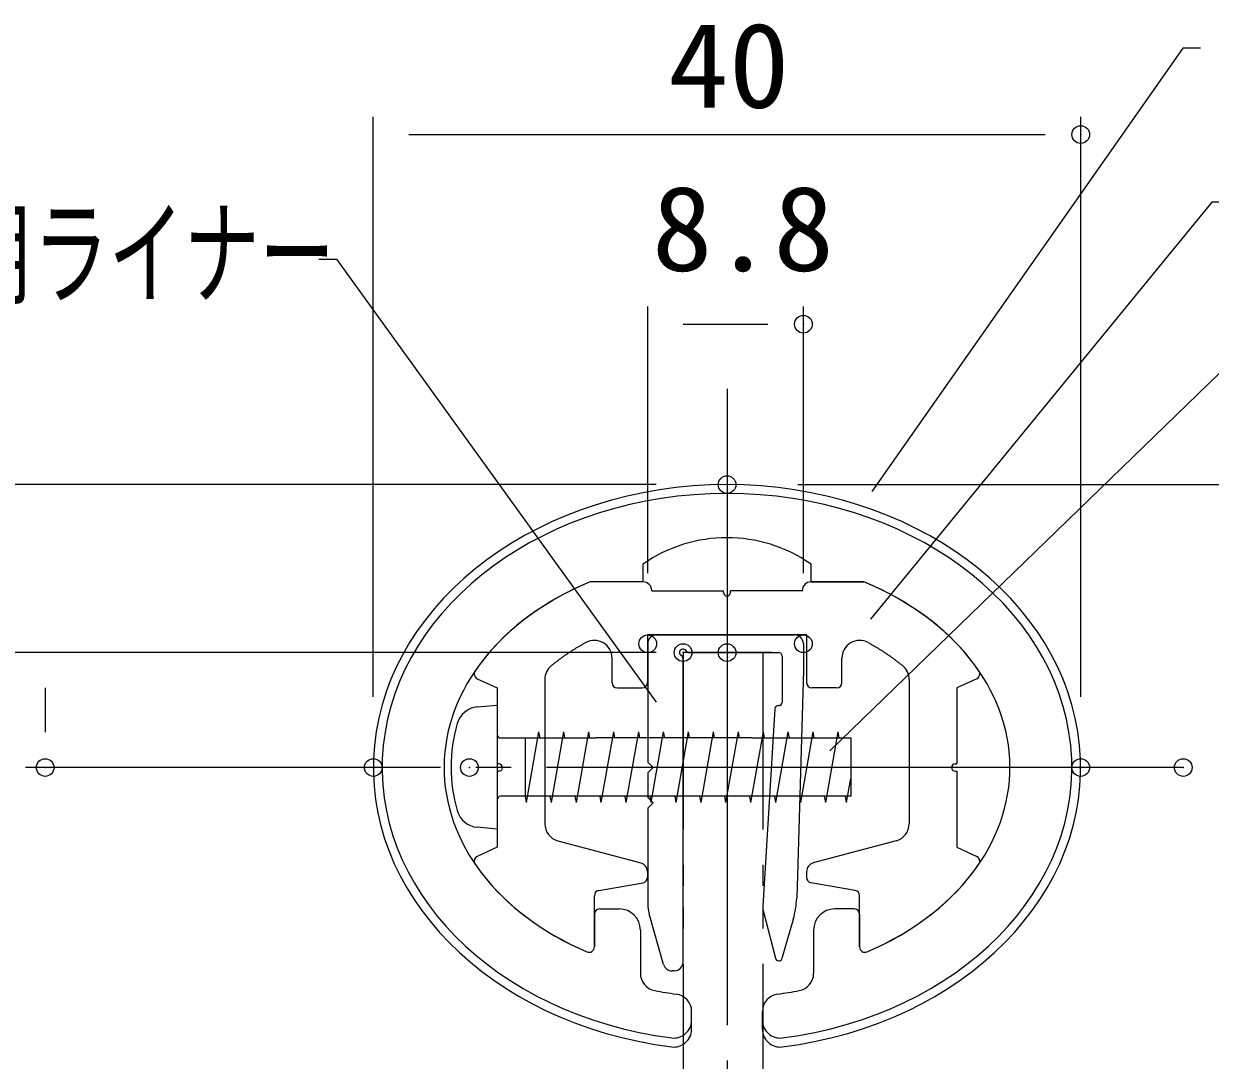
# Model space of a CAD drawing. Units: millimetres, scale not verified. Extents: x -401 to 399, y -276 to 278.
# Drawn here: x -364.5 to -297.4, y -115.9 to -57.2 of the extents above; entities that cross this region are included whole.
import ezdxf
from ezdxf.enums import TextEntityAlignment as Align

# ---------------------------------------------------------------- set-up
doc = ezdxf.new("R2010")
doc.units = ezdxf.units.MM
doc.header["$LTSCALE"] = 2
doc.header["$PDMODE"] = 32
doc.header["$PDSIZE"] = 1
doc.linetypes.add('DOUBLE_CHAIN1', pattern=[8.8, 5, -1, 0.6, -0.6, 0.6, -1])
doc.linetypes.add('LONG_CHAIN', pattern=[21, 18, -1, 1, -1])
for name, color, linetype, lineweight in [('0-2_1', 3, 'DOUBLE_CHAIN1', 9), ('0-3_2', 4, 'Continuous', 9), ('0-7_center', 5, 'LONG_CHAIN', 9), ('0-9_09寸法A', 1, 'Continuous', 9), ('0-E_笠木', 6, 'Continuous', 9), ('0-F_金台', 3, 'Continuous', 9), ('1-0_タッピンネジ', 4, 'Continuous', 9), ('1-4_08文字', 1, 'Continuous', 9)]:
    doc.layers.add(name, color=color, linetype=linetype, lineweight=lineweight)
doc.layers.add('0-6_DEFPOINTS', color=1, linetype='Continuous')
doc.styles.add('ＭＳ ゴシック', font='')
doc.styles.get('ＭＳ ゴシック').set_extended_font_data('MS Gothic')

msp = doc.modelspace()

# ---------------------------------------------------------------- linework, layer by layer
at = {"layer": '0-2_1'}
for p, q in [((-327.195, -92.802), (-327.195, -145.302)), ((-322.195, -92.802), (-327.195, -92.802)), ((-322.695, -92.802), (-322.695, -145.302))]:
    msp.add_line(p, q, dxfattribs=at)
at = {"layer": '0-3_2'}
for p, q in [((-328.778, -91.802), (-320.978, -91.802)), ((-328.695, -91.802), (-320.895, -91.802)), ((-329.195, -92.302), (-329.195, -99.002)), ((-320.395, -92.302), (-320.395, -93.802)), ((-327.195, -110.302), (-327.195, -93.148)), ((-326.848, -92.802), (-321.795, -92.802)), ((-321.595, -93.002), (-321.595, -95.602)), ((-320.395, -93.802), (-320.772, -106.696)), ((-321.795, -95.802), (-321.808, -95.802)), ((-322.008, -95.988), (-322.684, -107.14)), ((-328.895, -99.302), (-329.195, -99.002)), ((-328.895, -99.302), (-329.195, -99.602)), ((-329.195, -99.602), (-329.195, -101.002)), ((-329.195, -99.802), (-329.195, -100.802)), ((-328.895, -101.302), (-329.195, -101.002)), ((-328.895, -101.302), (-329.195, -101.602)), ((-329.195, -101.602), (-329.195, -107.022)), ((-328.298, -110.439), (-329.118, -107.571)), ((-322.655, -107.459), (-321.978, -110.088)), ((-321.592, -110.093), (-320.961, -107.885)), ((-327.695, -110.802), (-327.818, -110.802)), ((-327.695, -110.802), (-327.675, -110.802))]:
    msp.add_line(p, q, dxfattribs=at)
for centre, radius, start, end in [((-328.695, -92.302), 0.5, 90, 180), ((-320.895, -92.302), 0.5, 0, 90), ((-327.195, -92.802), 0.2, 30, 240), ((-327.395, -93.148), 0.2, 0, 60), ((-326.848, -92.602), 0.2, 210, 270), ((-321.795, -93.002), 0.2, 0, 90), ((-321.808, -96.002), 0.2, 90, 176.02062), ((-321.795, -95.602), 0.2, 270, 0), ((-327.195, -107.022), 2, 180, 195.9454), ((-321.686, -107.21), 1, 176.02062, 194.42077), ((-325.769, -106.511), 5, 344.0546, 357.8789), ((-327.818, -110.302), 0.5, 195.9454, 270), ((-327.695, -110.302), 0.5, 270, 0), ((-321.785, -110.038), 0.2, 194.42077, 344.0546)]:
    msp.add_arc(centre, radius, start, end, dxfattribs=at)
at = {"layer": '0-6_DEFPOINTS'}
for p in [(-304.712, -63.497), (-320.395, -74.227), (-324.712, -83.302), (-329.195, -92.302), (-320.395, -92.302), (-327.195, -92.802), (-324.712, -92.802), (-363.267, -99.302), (-344.712, -99.302), (-339.276, -99.302), (-304.712, -99.302), (-298.913, -99.302)]:
    msp.add_point(p, dxfattribs=at)
at = {"layer": '0-7_center'}
for p, q in [((-324.712, -77.881), (-324.712, -246.179)), ((-298.913, -99.302), (-364.38, -99.302)), ((-298.913, -99.302), (-364.38, -99.302))]:
    msp.add_line(p, q, dxfattribs=at)
at = {"layer": '0-9_09寸法A'}
for p, q in [((-344.712, -95.302), (-344.712, -62.497)), ((-304.712, -95.302), (-304.712, -62.497)), ((-342.712, -63.497), (-306.712, -63.497)), ((-329.195, -88.302), (-329.195, -73.227)), ((-320.395, -88.302), (-320.395, -73.227)), ((-327.195, -74.227), (-322.395, -74.227)), ((-328.712, -83.302), (-373.306, -83.302)), ((-320.712, -83.302), (-248.555, -83.302)), ((-320.712, -83.302), (-261.135, -83.302)), ((-328.712, -92.802), (-373.306, -92.802)), ((-328.712, -92.802), (-373.306, -92.802)), ((-331.195, -92.802), (-364.267, -92.802)), ((-363.267, -94.802), (-363.267, -97.302)), ((-343.276, -99.302), (-364.267, -99.302))]:
    msp.add_line(p, q, dxfattribs=at)
at = {"layer": '0-E_笠木'}
for p, q in [((-329.462, -88.802), (-329.462, -87.802)), ((-329.462, -88.802), (-329.462, -87.802)), ((-319.962, -88.802), (-319.962, -87.802)), ((-329.462, -88.802), (-332.458, -88.802)), ((-329.462, -88.802), (-332.458, -88.802)), ((-316.966, -88.802), (-319.962, -88.802)), ((-331.912, -107.302), (-330.812, -107.302)), ((-331.912, -107.302), (-330.812, -107.302)), ((-317.512, -107.302), (-318.612, -107.302)), ((-317.512, -107.302), (-318.612, -107.302)), ((-332.212, -107.602), (-332.212, -109.454)), ((-332.212, -107.602), (-332.212, -109.454)), ((-317.212, -107.602), (-317.212, -109.454)), ((-317.212, -107.602), (-317.212, -109.454)), ((-329.612, -108.502), (-329.612, -110.938)), ((-329.612, -108.502), (-329.612, -110.938)), ((-319.812, -108.502), (-319.812, -110.938)), ((-319.812, -108.502), (-319.812, -110.938)), ((-326.712, -114.113), (-326.712, -113.107)), ((-326.712, -114.113), (-326.712, -113.107)), ((-322.712, -114.113), (-322.712, -113.107)), ((-322.712, -114.113), (-322.712, -113.107))]:
    msp.add_line(p, q, dxfattribs=at)
msp.add_lwpolyline([(-316.966, -88.802), (-319.962, -88.802), (-319.962, -87.802)], dxfattribs=at)
for centre, radius, start, end in [((-324.712, -94.573), 8.271, 54.94886, 125.05114), ((-324.712, -94.573), 8.271, 54.94886, 125.05114), ((-331.912, -107.602), 0.3, 90, 180), ((-331.912, -107.602), 0.3, 90, 180), ((-330.812, -108.502), 1.2, 0, 90), ((-330.812, -108.502), 1.2, 0, 90), ((-318.612, -108.502), 1.2, 90, 180), ((-318.612, -108.502), 1.2, 90, 180), ((-317.512, -107.602), 0.3, 0, 90), ((-317.512, -107.602), 0.3, 0, 90), ((-332.512, -109.454), 0.3, 246.87203, 0), ((-332.512, -109.454), 0.3, 246.87203, 0), ((-316.912, -109.454), 0.3, 180, 293.12797), ((-316.912, -109.454), 0.3, 180, 293.12797), ((-328.612, -110.938), 1, 180, 259.27786), ((-328.612, -110.938), 1, 180, 259.27786), ((-320.812, -110.938), 1, 280.72214, 0), ((-320.812, -110.938), 1, 280.72214, 0), ((-327.712, -113.107), 1, 0, 82.53753), ((-327.712, -113.107), 1, 0, 82.53753), ((-321.712, -113.107), 1, 97.46247, 180), ((-321.712, -113.107), 1, 97.46247, 180), ((-327.712, -113.605), 1, 262.64255, 0), ((-327.712, -113.605), 1, 262.64255, 0), ((-321.712, -113.605), 1, 180, 277.35745), ((-321.712, -113.605), 1, 180, 277.35745), ((-327.712, -114.113), 1, 262.78596, 0), ((-327.712, -114.113), 1, 262.78596, 0), ((-321.712, -114.113), 1, 180, 277.21404), ((-321.712, -114.113), 1, 180, 277.21404)]:
    msp.add_arc(centre, radius, start, end, dxfattribs=at)
for centre, major_axis, ratio, start_param, end_param in [((-324.712, -99.302), (-20, 0), 0.8, 1.727718, 7.69706), ((-324.712, -99.302), (-20, 0), 0.8, 1.727718, 7.69706), ((-324.712, -99.3), (-19.5, -0.002), 0.794747, 4.712298, 7.69277), ((-324.712, -99.3), (-19.5, -0.002), 0.794747, 4.712298, 7.69277), ((-324.712, -99.3), (19.5, -0.002), 0.794747, 4.8736, 7.854072), ((-324.712, -99.3), (19.5, -0.002), 0.794747, 4.8736, 7.854072), ((-324.712, -99.302), (16, 0), 0.75, 2.076157, 4.19471), ((-324.712, -99.302), (16, 0), 0.75, 2.076157, 4.19471), ((-324.712, -99.302), (-16, 0), 0.75, 2.088475, 4.207028), ((-324.712, -99.302), (-16, 0), 0.75, 2.088475, 4.207028), ((-324.712, -99.302), (17, 0), 0.764706, 4.469657, 4.542746), ((-324.712, -99.302), (17, 0), 0.764706, 4.469657, 4.542746), ((-324.712, -99.302), (-17, 0), 0.764706, 1.74044, 1.813529), ((-324.712, -99.302), (-17, 0), 0.764706, 1.74044, 1.813529)]:
    msp.add_ellipse(centre, major_axis=major_axis, ratio=ratio, start_param=start_param, end_param=end_param, dxfattribs=at)
at = {"layer": '0-F_金台'}
for p, q in [((-329.462, -88.802), (-332.458, -88.802)), ((-329.462, -88.802), (-332.458, -88.802)), ((-319.962, -88.802), (-316.966, -88.802)), ((-319.962, -88.802), (-316.966, -88.802)), ((-328.962, -89.302), (-324.912, -89.302)), ((-328.962, -89.302), (-324.912, -89.302)), ((-328.962, -89.302), (-328.942, -89.302)), ((-328.962, -89.302), (-328.942, -89.302)), ((-324.912, -89.402), (-324.912, -89.302)), ((-324.912, -89.402), (-324.912, -89.302)), ((-324.512, -89.402), (-324.512, -89.302)), ((-324.512, -89.402), (-324.512, -89.302)), ((-320.462, -89.302), (-324.512, -89.302)), ((-320.462, -89.302), (-324.512, -89.302)), ((-320.462, -89.302), (-320.442, -89.302)), ((-320.462, -89.302), (-320.442, -89.302)), ((-320.212, -91.802), (-329.212, -91.802)), ((-320.212, -91.802), (-329.212, -91.802)), ((-329.212, -91.802), (-329.212, -94.502)), ((-329.212, -91.802), (-329.212, -94.502)), ((-320.212, -91.802), (-320.212, -94.502)), ((-320.212, -91.802), (-320.212, -94.502)), ((-331.212, -94.502), (-331.212, -93.112)), ((-331.212, -94.502), (-331.212, -93.112)), ((-318.212, -94.502), (-318.212, -93.112)), ((-318.212, -94.502), (-318.212, -93.112)), ((-338.836, -94.278), (-337.712, -94.802)), ((-338.836, -94.278), (-337.712, -94.802)), ((-335.012, -94.321), (-335.012, -102.481)), ((-335.012, -94.321), (-335.012, -102.481)), ((-314.412, -94.321), (-314.412, -102.481)), ((-314.412, -94.321), (-314.412, -102.481)), ((-310.588, -94.278), (-311.712, -94.802)), ((-310.588, -94.278), (-311.712, -94.802)), ((-337.712, -94.802), (-337.712, -99.102)), ((-337.712, -94.802), (-337.712, -99.102)), ((-330.912, -94.802), (-329.512, -94.802)), ((-330.912, -94.802), (-329.512, -94.802)), ((-318.512, -94.802), (-319.912, -94.802)), ((-318.512, -94.802), (-319.912, -94.802)), ((-311.712, -94.802), (-311.712, -99.102)), ((-311.712, -94.802), (-311.712, -99.102)), ((-337.612, -99.102), (-337.712, -99.102)), ((-337.612, -99.102), (-337.712, -99.102)), ((-311.812, -99.102), (-311.712, -99.102)), ((-311.812, -99.102), (-311.712, -99.102)), ((-337.712, -99.502), (-337.712, -103.802)), ((-337.612, -99.502), (-337.712, -99.502)), ((-337.612, -99.502), (-337.712, -99.502)), ((-337.712, -99.502), (-337.712, -103.802)), ((-311.812, -99.502), (-311.712, -99.502)), ((-311.812, -99.502), (-311.712, -99.502)), ((-311.712, -99.502), (-311.712, -103.802)), ((-337.712, -103.802), (-338.836, -104.326)), ((-337.712, -103.802), (-338.836, -104.326)), ((-334.271, -103.447), (-329.583, -104.703)), ((-334.271, -103.447), (-329.583, -104.703)), ((-315.153, -103.447), (-319.841, -104.703)), ((-315.153, -103.447), (-319.841, -104.703)), ((-311.712, -103.802), (-310.588, -104.326)), ((-329.212, -105.186), (-329.212, -105.521)), ((-329.212, -105.186), (-329.212, -105.521)), ((-320.212, -105.186), (-320.212, -105.521)), ((-320.212, -105.186), (-320.212, -105.521)), ((-331.964, -106.258), (-329.46, -105.817)), ((-331.964, -106.258), (-329.46, -105.817)), ((-317.46, -106.258), (-319.964, -105.817)), ((-317.46, -106.258), (-319.964, -105.817)), ((-332.212, -109.454), (-332.212, -106.554)), ((-332.212, -109.454), (-332.212, -106.554)), ((-317.212, -109.454), (-317.212, -106.554)), ((-317.212, -109.454), (-317.212, -106.554))]:
    msp.add_line(p, q, dxfattribs=at)
for points in [[(-332.691, -92.234), (-332.727, -92.254), (-332.763, -92.273), (-332.799, -92.293), (-332.835, -92.313), (-332.871, -92.334), (-332.906, -92.354), (-332.942, -92.374), (-332.977, -92.394), (-333.012, -92.415), (-333.047, -92.435), (-333.082, -92.456), (-333.117, -92.476), (-333.152, -92.497), (-333.187, -92.518), (-333.221, -92.539), (-333.256, -92.56), (-333.29, -92.581), (-333.324, -92.602), (-333.358, -92.623), (-333.392, -92.644), (-333.426, -92.666), (-333.46, -92.687), (-333.493, -92.709), (-333.527, -92.73), (-333.56, -92.752), (-333.593, -92.774), (-333.627, -92.795), (-333.66, -92.817), (-333.692, -92.839), (-333.725, -92.861), (-333.758, -92.883), (-333.79, -92.905), (-333.823, -92.927), (-333.855, -92.95), (-333.887, -92.972), (-333.919, -92.994), (-333.951, -93.017), (-333.983, -93.039), (-334.014, -93.062)], [(-332.691, -92.234), (-332.727, -92.254), (-332.763, -92.273), (-332.799, -92.293), (-332.835, -92.313), (-332.871, -92.334), (-332.906, -92.354), (-332.942, -92.374), (-332.977, -92.394), (-333.012, -92.415), (-333.047, -92.435), (-333.082, -92.456), (-333.117, -92.476), (-333.152, -92.497), (-333.187, -92.518), (-333.221, -92.539), (-333.256, -92.56), (-333.29, -92.581), (-333.324, -92.602), (-333.358, -92.623), (-333.392, -92.644), (-333.426, -92.666), (-333.46, -92.687), (-333.493, -92.709), (-333.527, -92.73), (-333.56, -92.752), (-333.593, -92.774), (-333.627, -92.795), (-333.66, -92.817), (-333.692, -92.839), (-333.725, -92.861), (-333.758, -92.883), (-333.79, -92.905), (-333.823, -92.927), (-333.855, -92.95), (-333.887, -92.972), (-333.919, -92.994), (-333.951, -93.017), (-333.983, -93.039), (-334.014, -93.062)], [(-316.733, -92.234), (-316.697, -92.254), (-316.661, -92.273), (-316.625, -92.293), (-316.589, -92.313), (-316.553, -92.334), (-316.518, -92.354), (-316.482, -92.374), (-316.447, -92.394), (-316.412, -92.415), (-316.377, -92.435), (-316.342, -92.456), (-316.307, -92.476), (-316.272, -92.497), (-316.237, -92.518), (-316.203, -92.539), (-316.168, -92.56), (-316.134, -92.581), (-316.1, -92.602), (-316.066, -92.623), (-316.032, -92.644), (-315.998, -92.666), (-315.964, -92.687), (-315.931, -92.709), (-315.897, -92.73), (-315.864, -92.752), (-315.831, -92.774), (-315.797, -92.795), (-315.764, -92.817), (-315.732, -92.839), (-315.699, -92.861), (-315.666, -92.883), (-315.634, -92.905), (-315.601, -92.927), (-315.569, -92.95), (-315.537, -92.972), (-315.505, -92.994), (-315.473, -93.017), (-315.441, -93.039), (-315.41, -93.062)], [(-316.733, -92.234), (-316.697, -92.254), (-316.661, -92.273), (-316.625, -92.293), (-316.589, -92.313), (-316.553, -92.334), (-316.518, -92.354), (-316.482, -92.374), (-316.447, -92.394), (-316.412, -92.415), (-316.377, -92.435), (-316.342, -92.456), (-316.307, -92.476), (-316.272, -92.497), (-316.237, -92.518), (-316.203, -92.539), (-316.168, -92.56), (-316.134, -92.581), (-316.1, -92.602), (-316.066, -92.623), (-316.032, -92.644), (-315.998, -92.666), (-315.964, -92.687), (-315.931, -92.709), (-315.897, -92.73), (-315.864, -92.752), (-315.831, -92.774), (-315.797, -92.795), (-315.764, -92.817), (-315.732, -92.839), (-315.699, -92.861), (-315.666, -92.883), (-315.634, -92.905), (-315.601, -92.927), (-315.569, -92.95), (-315.537, -92.972), (-315.505, -92.994), (-315.473, -93.017), (-315.441, -93.039), (-315.41, -93.062)], [(-334.014, -93.062), (-334.046, -93.085), (-334.077, -93.107), (-334.108, -93.13), (-334.14, -93.153), (-334.171, -93.176), (-334.201, -93.199), (-334.232, -93.222), (-334.263, -93.245), (-334.293, -93.268), (-334.324, -93.291), (-334.354, -93.315), (-334.384, -93.338), (-334.414, -93.361), (-334.444, -93.385), (-334.474, -93.408), (-334.503, -93.432), (-334.533, -93.455), (-334.562, -93.479), (-334.591, -93.503), (-334.62, -93.527), (-334.649, -93.55)], [(-334.014, -93.062), (-334.046, -93.085), (-334.077, -93.107), (-334.108, -93.13), (-334.14, -93.153), (-334.171, -93.176), (-334.201, -93.199), (-334.232, -93.222), (-334.263, -93.245), (-334.293, -93.268), (-334.324, -93.291), (-334.354, -93.315), (-334.384, -93.338), (-334.414, -93.361), (-334.444, -93.385), (-334.474, -93.408), (-334.503, -93.432), (-334.533, -93.455), (-334.562, -93.479), (-334.591, -93.503), (-334.62, -93.527), (-334.649, -93.55)], [(-315.41, -93.062), (-315.378, -93.085), (-315.347, -93.107), (-315.316, -93.13), (-315.284, -93.153), (-315.253, -93.176), (-315.223, -93.199), (-315.192, -93.222), (-315.161, -93.245), (-315.131, -93.268), (-315.1, -93.291), (-315.07, -93.315), (-315.04, -93.338), (-315.01, -93.361), (-314.98, -93.385), (-314.95, -93.408), (-314.921, -93.432), (-314.891, -93.455), (-314.862, -93.479), (-314.833, -93.503), (-314.804, -93.527), (-314.775, -93.55)], [(-315.41, -93.062), (-315.378, -93.085), (-315.347, -93.107), (-315.316, -93.13), (-315.284, -93.153), (-315.253, -93.176), (-315.223, -93.199), (-315.192, -93.222), (-315.161, -93.245), (-315.131, -93.268), (-315.1, -93.291), (-315.07, -93.315), (-315.04, -93.338), (-315.01, -93.361), (-314.98, -93.385), (-314.95, -93.408), (-314.921, -93.432), (-314.891, -93.455), (-314.862, -93.479), (-314.833, -93.503), (-314.804, -93.527), (-314.775, -93.55)], [(-311.712, -99.502), (-311.712, -103.802), (-310.588, -104.326)]]:
    msp.add_lwpolyline(points, dxfattribs=at)
for centre, radius, start, end in [((-329.462, -89.302), 0.5, 0, 90), ((-329.462, -89.302), 0.5, 0, 90), ((-319.962, -89.302), 0.5, 90, 180), ((-319.962, -89.302), 0.5, 90, 180), ((-324.712, -89.402), 0.2, 180, 0), ((-324.712, -89.402), 0.2, 180, 0), ((-332.212, -93.112), 1, 0, 118.6218), ((-332.212, -93.112), 1, 0, 118.6218), ((-317.212, -93.112), 1, 61.3782, 180), ((-317.212, -93.112), 1, 61.3782, 180), ((-338.709, -94.006), 0.3, 145.70475, 245), ((-338.709, -94.006), 0.3, 145.70475, 245), ((-334.012, -94.321), 1, 129.58241, 180), ((-334.012, -94.321), 1, 129.58241, 180), ((-315.412, -94.321), 1, 0, 50.41759), ((-315.412, -94.321), 1, 0, 50.41759), ((-310.715, -94.006), 0.3, 295, 34.29525), ((-310.715, -94.006), 0.3, 295, 34.29525), ((-330.912, -94.502), 0.3, 180, 270), ((-330.912, -94.502), 0.3, 180, 270), ((-329.512, -94.502), 0.3, 270, 0), ((-329.512, -94.502), 0.3, 270, 0), ((-319.912, -94.502), 0.3, 180, 270), ((-319.912, -94.502), 0.3, 180, 270), ((-318.512, -94.502), 0.3, 270, 0), ((-318.512, -94.502), 0.3, 270, 0), ((-337.612, -99.302), 0.2, 270, 90), ((-337.612, -99.302), 0.2, 270, 90), ((-311.812, -99.302), 0.2, 90, 270), ((-311.812, -99.302), 0.2, 90, 270), ((-334.012, -102.481), 1, 180, 255), ((-334.012, -102.481), 1, 180, 255), ((-315.412, -102.481), 1, 285, 0), ((-315.412, -102.481), 1, 285, 0), ((-338.709, -104.598), 0.3, 115, 214.29525), ((-338.709, -104.598), 0.3, 115, 214.29525), ((-310.715, -104.598), 0.3, 325.70475, 65), ((-310.715, -104.598), 0.3, 325.70475, 65), ((-329.712, -105.186), 0.5, 0, 75), ((-329.712, -105.186), 0.5, 0, 75), ((-319.712, -105.186), 0.5, 105, 180), ((-319.712, -105.186), 0.5, 105, 180), ((-329.512, -105.521), 0.3, 280, 0), ((-329.512, -105.521), 0.3, 280, 0), ((-319.912, -105.521), 0.3, 180, 260), ((-319.912, -105.521), 0.3, 180, 260), ((-331.912, -106.554), 0.3, 100, 180), ((-331.912, -106.554), 0.3, 100, 180), ((-317.512, -106.554), 0.3, 0, 80), ((-317.512, -106.554), 0.3, 0, 80), ((-332.512, -109.454), 0.3, 246.87203, 0), ((-332.512, -109.454), 0.3, 246.87203, 0), ((-316.912, -109.454), 0.3, 180, 293.12797), ((-316.912, -109.454), 0.3, 180, 293.12797)]:
    msp.add_arc(centre, radius, start, end, dxfattribs=at)
for major_axis, start_param, end_param in [((16, 0), 2.076157, 2.668768), ((16, 0), 2.076157, 2.668768), ((-16, 0), 3.614417, 4.207028), ((-16, 0), 3.614417, 4.207028), ((16, 0), 3.614417, 4.19471), ((16, 0), 3.614417, 4.19471), ((-16, 0), 2.088475, 2.668768), ((-16, 0), 2.088475, 2.668768)]:
    msp.add_ellipse((-324.712, -99.302), major_axis=major_axis, ratio=0.75, start_param=start_param, end_param=end_param, dxfattribs=at)
at = {"layer": '1-0_タッピンネジ'}
for p, q in [((-338.831, -95.878), (-337.712, -95.78)), ((-337.712, -95.78), (-337.712, -102.78)), ((-336.05, -101.28), (-335.345, -97.28)), ((-335.284, -97.63), (-335.345, -97.28)), ((-334.64, -101.28), (-333.935, -97.28)), ((-333.874, -97.63), (-333.935, -97.28)), ((-333.23, -101.28), (-332.525, -97.28)), ((-332.464, -97.63), (-332.525, -97.28)), ((-331.82, -101.28), (-331.115, -97.28)), ((-331.054, -97.63), (-331.115, -97.28)), ((-330.41, -101.28), (-329.705, -97.28)), ((-329.644, -97.63), (-329.705, -97.28)), ((-329, -101.28), (-328.295, -97.28)), ((-328.234, -97.63), (-328.295, -97.28)), ((-327.59, -101.28), (-326.885, -97.28)), ((-326.824, -97.63), (-326.885, -97.28)), ((-326.18, -101.28), (-325.475, -97.28)), ((-325.414, -97.63), (-325.475, -97.28)), ((-324.77, -101.28), (-324.065, -97.28)), ((-324.004, -97.63), (-324.065, -97.28)), ((-323.36, -101.28), (-322.655, -97.28)), ((-322.594, -97.63), (-322.655, -97.28)), ((-321.95, -101.28), (-321.245, -97.28)), ((-321.184, -97.63), (-321.245, -97.28)), ((-320.54, -101.28), (-319.835, -97.28)), ((-319.774, -97.63), (-319.835, -97.28)), ((-319.13, -101.28), (-318.425, -97.28)), ((-318.364, -97.63), (-318.425, -97.28)), ((-337.512, -97.63), (-335.219, -97.63)), ((-336.112, -100.93), (-336.112, -97.63)), ((-335.212, -97.63), (-332.112, -97.63)), ((-323.312, -97.63), (-332.112, -97.63)), ((-317.95, -101.28), (-317.712, -99.928)), ((-335.218, -100.93), (-337.512, -100.93)), ((-336.05, -101.28), (-336.112, -100.93)), ((-332.112, -100.93), (-335.212, -100.93)), ((-334.64, -101.28), (-334.702, -100.93)), ((-333.23, -101.28), (-333.292, -100.93)), ((-323.312, -100.93), (-332.112, -100.93)), ((-331.82, -101.28), (-331.882, -100.93)), ((-330.41, -101.28), (-330.472, -100.93)), ((-329, -101.28), (-329.062, -100.93)), ((-327.59, -101.28), (-327.652, -100.93)), ((-326.18, -101.28), (-326.242, -100.93)), ((-324.77, -101.28), (-324.832, -100.93)), ((-323.36, -101.28), (-323.422, -100.93)), ((-317.712, -100.93), (-323.312, -100.93)), ((-321.95, -101.28), (-322.012, -100.93)), ((-320.54, -101.28), (-320.602, -100.93)), ((-319.13, -101.28), (-319.192, -100.93)), ((-317.95, -101.28), (-318.012, -100.93)), ((-337.712, -102.78), (-338.831, -102.682))]:
    msp.add_line(p, q, dxfattribs=at)
msp.add_lwpolyline([(-323.312, -97.63), (-317.712, -97.63), (-317.712, -100.93)], dxfattribs=at)
for centre, radius, start, end in [((-338.718, -97.173), 1.3, 95, 164.11915), ((-331.312, -99.28), 9, 164.11915, 195.88085), ((-337.512, -97.43), 0.2, 180, 270), ((-337.512, -101.13), 0.2, 90, 180), ((-338.718, -101.387), 1.3, 195.88085, 265)]:
    msp.add_arc(centre, radius, start, end, dxfattribs=at)
at = {"layer": '1-4_08文字'}
for points in [[(-297.943, -58.614), (-298.943, -58.614), (-316.524, -83.696)], [(-296.29, -67.315), (-297.29, -67.315), (-316.591, -90.918)], [(-347.785, -70.538), (-346.785, -70.538), (-328.71, -95.607)], [(-294.026, -75.229), (-295.026, -75.229), (-318.893, -98.359)]]:
    msp.add_lwpolyline(points, dxfattribs=at)

# ---------------------------------------------------------------- texts
at = {"layer": '0-9_09寸法A', "color": 2, "style": 'ＭＳ ゴシック', "width": 1.05}
for s, p in [('40', (-328.045, -63.422)), ('8.8', (-328.962, -72.652))]:
    msp.add_text(s, height=4.809, dxfattribs=at).set_placement(p, align=Align.BOTTOM_LEFT)
at = {"layer": '1-4_08文字', "color": 2, "style": 'ＭＳ ゴシック', "width": 0.65}
msp.add_text('フラットバー用ライナー', height=4.809, dxfattribs=at).set_placement((-393.79, -74.044), align=Align.BOTTOM_LEFT)

doc.saveas('drawing.dxf')
